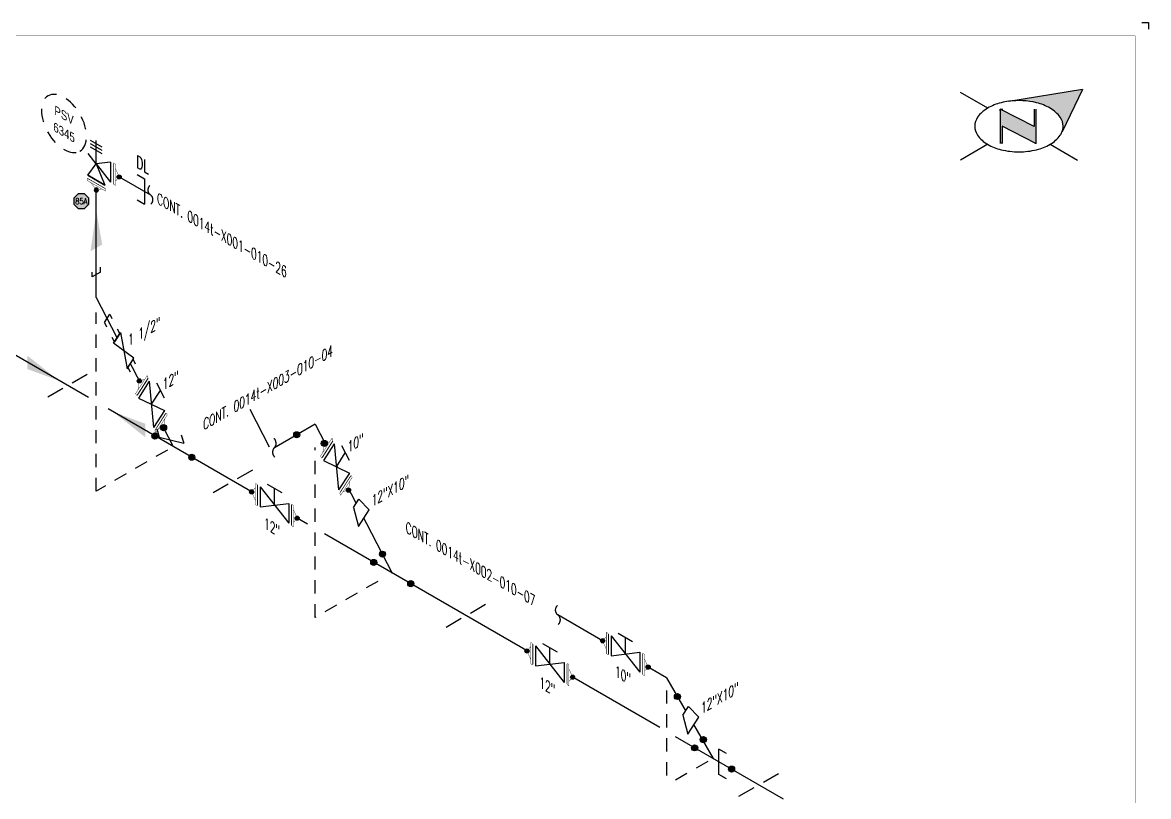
# Model space of a CAD drawing. Header units: inches. Extents: x 0.1 to 17.4, y 0.1 to 11.4.
# Drawn here: x 6.77 to 17.38, y 4.09 to 11.37 of the extents above; entities that cross this region are included whole.
import ezdxf
from ezdxf.enums import TextEntityAlignment as Align

# ---------------------------------------------------------------- set-up
doc = ezdxf.new("R2010")
doc.units = ezdxf.units.IN
doc.header["$MEASUREMENT"] = 0
doc.linetypes.add('HIDDEN2', pattern=[0.1875, 0.125, -0.0625])
for name, color, linetype in [('3', 1, 'Continuous'), ('BORDER', 3, 'Continuous'), ('COMP', 1, 'Continuous'), ('Continuation', 7, 'Continuous'), ('DL', 20, 'Continuous'), ('FITTINGS', 4, 'Continuous'), ('FLOW', 1, 'Continuous'), ('PART_PCML', 7, 'Continuous'), ('PIPE-ANNO', 150, 'HIDDEN2'), ('TEXT', 7, 'Continuous'), ('UNAS.PIPE', 251, 'Continuous'), ('WELD POINTS', 41, 'Continuous'), ('Welds', 7, 'Continuous')]:
    doc.layers.add(name, color=color, linetype=linetype)
doc.layers.add('PIPE', color=7, linetype='Continuous', lineweight=30)
doc.styles.add('ISO330', font='romand.shx', dxfattribs={"width": 0.85, "height": 0.05})
doc.styles.add('PART_Standard', font='romans', dxfattribs={"width": 0.8, "height": 0.09})
doc.styles.add('Richmond', font='arial.ttf')
doc.styles.add('SIMPLEX', font='ROMANS')
doc.styles.get("Standard").update_dxf_attribs({"font": 'arial.ttf'})
doc.dimstyles.new('Richmond', dxfattribs={"dimtxt": 0.18, "dimasz": 0.18, "dimexe": 0.18, "dimexo": 0.0625, "dimgap": 0.09, "dimtad": 0, "dimtih": 1, "dimtoh": 1, "dimdec": 4, "dimzin": 0, "dimdsep": 46, "dimtxsty": 'Richmond', "dimcen": 0.09, "dimadec": 0, "dimazin": 0, "dimtfac": 1, "dimtdec": 4, "dimtofl": 0, "dimtmove": 0, "dimatfit": 3, "dimfxl": 1, "dimtolj": 1, "dimtzin": 0, "dimarcsym": 0})

# ---------------------------------------------------------------- blocks, each defined once
blk = doc.blocks.new('north2')
at = {"layer": 'BORDER'}
for points in [[(-0.706, -0.767, -0.156851), (-0.679, -0.851, -0.095667), (-0.689, -0.905), (-0.495, -0.504), (-1.19, -0.617, -0.092194), (-0.928, -0.631, -0.072341), (-0.801, -0.681, -0.106617)], [(-0.938, -1.011), (-0.936, -1.009), (-0.936, -0.691), (-0.952, -0.691), (-0.952, -0.853), (-1.27, -0.691), (-1.27, -0.707), (-1.27, -1.012), (-1.254, -1.012), (-1.254, -0.849)]]:
    blk.add_hatch(color=7, dxfattribs=at).paths.add_polyline_path(points)
at = {"layer": 'BORDER', "color": 7}
for p, q in [((-0.495, -0.504), (-1.19, -0.617)), ((-0.495, -0.504), (-0.689, -0.905)), ((-1.389, -0.681), (-1.646, -0.533)), ((-1.27, -0.691), (-1.27, -1.012)), ((-0.952, -0.853), (-1.27, -0.691)), ((-1.27, -0.707), (-1.27, -0.691)), ((-1.262, -0.691), (-1.246, -0.691)), ((-0.952, -0.691), (-0.952, -0.853)), ((-0.936, -0.691), (-0.936, -1.012)), ((-0.936, -1.012), (-1.254, -0.849)), ((-1.254, -0.849), (-1.254, -1.012)), ((-1.389, -1.021), (-1.646, -1.169)), ((-1.26, -1.011), (-1.262, -1.009)), ((-0.928, -1.012), (-0.944, -1.012)), ((-0.801, -1.021), (-0.544, -1.169))]:
    blk.add_line(p, q, dxfattribs=at)
for centre, radius, start, end in [((-1.152, -1.093), 0.476, 103.4495, 120), ((-1.095, -1.329), 0.719, 97.6203, 103.4495), ((-1.095, -1.329), 0.719, 76.5505, 97.6203), ((-1.039, -1.093), 0.476, 60, 76.5505), ((-1.238, -0.944), 0.304, 120, 144.3429), ((-0.953, -0.944), 0.304, 35.6571, 60), ((-1.367, -0.851), 0.144, 144.3429, 180), ((-0.823, -0.851), 0.144, 360, 35.6571), ((-1.367, -0.851), 0.144, 180, 215.6571), ((-1.238, -0.758), 0.304, 215.6571, 240), ((-0.953, -0.758), 0.304, 300, 324.3429), ((-0.823, -0.851), 0.144, 324.3429, 337.5547), ((-0.823, -0.851), 0.144, 337.5796, 360), ((-1.152, -0.609), 0.476, 240, 256.5505), ((-1.039, -0.609), 0.476, 283.4495, 300), ((-1.095, -0.373), 0.719, 256.5505, 270), ((-1.095, -0.373), 0.719, 270, 283.4495)]:
    blk.add_arc(centre, radius, start, end, dxfattribs=at)
blk = doc.blocks.new('A$C6804a2e5')
blk.add_blockref('north2', (0, 0))
blk = doc.blocks.new('A$C860dd1f6')
at = {"layer": 'PIPE'}
blk.add_blockref('A$C6804a2e5', (0, 0), dxfattribs=at)
blk = doc.blocks.new('Border')
at = {"layer": 'BORDER', "const_width": 0.005}
blk.add_lwpolyline([(0.25, 0.25), (17.25, 0.25), (17.25, 11.25), (0.25, 11.25)], close=True, dxfattribs=at)
blk = doc.blocks.new('3_VALVE_FLANGE_GATE_30')
at = {"color": 0, "linetype": 'ByBlock', "lineweight": -2}
blk.add_wipeout([(-0.162, -0.187), (-0.135, -0.172), (0, 0), (0.135, -0.016), (0.162, 0), (0.162, 0.187), (0.135, 0.172), (0, 0), (-0.135, 0.016), (-0.162, 0)], dxfattribs=at)
for p, q in [((0.135, 0.172), (-0.135, -0.172)), ((0.068, 0.195), (-0.068, 0.117)), ((0, 0), (0, 0.156)), ((0.135, 0.172), (0.135, -0.016)), ((0.162, 0.187), (0.162, 0)), ((-0.162, 0), (-0.162, -0.187)), ((-0.135, 0.016), (-0.135, -0.172)), ((0.135, -0.016), (-0.135, 0.016))]:
    blk.add_line(p, q, dxfattribs=at)
blk = doc.blocks.new('AM9A04')
at = {"linetype": 'Continuous', "const_width": 0.01}
blk.add_lwpolyline([(0, -0.289), (0, 0.289), (-0.05, 0.318), (-0.05, -0.26)], close=True, dxfattribs=at)
at = {"const_width": 0.01}
blk.add_lwpolyline([(-0.05, -0.144), (-0.15, 0.087), (-0.05, 0.202)], dxfattribs=at)
blk = doc.blocks.new('A09')
at = {"layer": 'Welds'}
h = blk.add_hatch(color=256, dxfattribs=at)
h.dxf.hatch_style = 1
h.paths.add_polyline_path([(-0.03, 0, 1), (0.03, 0, 1)])
blk.add_circle((0, 0), 0.03, dxfattribs=at)
blk = doc.blocks.new('*U82')
blk.add_wipeout([(0.052, -0.03), (0.017, -0.07), (0.017, -0.11), (0, -0.1), (0, 0.1), (0.017, 0.09), (0.017, 0.05)]).dxf.layer = 'COMP'
at = {"layer": '3', "xscale": 0.65, "yscale": 0.65, "zscale": 0.65}
blk.add_blockref('A09', (0.052, -0.03), dxfattribs=at)
at = {"layer": 'COMP', "xscale": 0.3466300616258731, "yscale": 0.3466300616258731, "zscale": 0.3466300616258731, "rotation": 180}
blk.add_blockref('AM9A04', (0, 0), dxfattribs=at)
blk = doc.blocks.new('2_WELD_SINGLE_00')
at = {"linetype": 'ByBlock', "lineweight": -2}
h = blk.add_hatch(color=0, dxfattribs=at)
edge = h.paths.add_edge_path()
edge.add_arc((0, 0), 0.0286, 0, 360)
at = {"color": 0, "linetype": 'ByBlock', "lineweight": -2}
blk.add_circle((0, 0), 0.0286, dxfattribs=at)
blk = doc.blocks.new('*U84')
at = {"layer": 'WELD POINTS'}
for p, rotation in [((-0.092, 0.178), 207.3346421035904), ((-0.174, 0.1), 59.99999999999959), ((0.174, -0.1), 150)]:
    blk.add_blockref('2_WELD_SINGLE_00', p, dxfattribs=dict(at, rotation=rotation))
blk = doc.blocks.new('1_Text_30')
at = {"layer": 'TEXT', "style": 'PART_Standard', "oblique": 30, "width": 0.8}
blk.add_attdef('TEXT', (0, 0), '', height=0.09, rotation=30, dxfattribs=at)
blk = doc.blocks.new('2_SOCKET_SINGLE_30')
at = {"color": 0, "linetype": 'ByBlock', "lineweight": -2}
for p, q in [((0, 0.063), (0.054, 0.094)), ((0, 0.063), (0, -0.063)), ((0, -0.063), (0.054, -0.031))]:
    blk.add_line(p, q, dxfattribs=at)
blk = doc.blocks.new('3_VALVE_FLANGE_PSV_330')
at = {"color": 0, "linetype": 'ByBlock', "lineweight": -2}
for p, q in [((0.054, 0.156), (-0.054, 0.219)), ((0.054, 0.125), (-0.054, 0.187)), ((0.054, 0.094), (-0.054, 0.156))]:
    blk.add_line(p, q, dxfattribs=at)
for points in [[(0.135, -0.172), (0.162, -0.188), (0.162, 0), (0.135, 0.016)], [(0.081, -0.203), (0.081, -0.234), (-0.081, -0.141), (-0.081, -0.109)]]:
    blk.add_wipeout(points, dxfattribs=at)
blk.add_wipeout([(0.135, 0.016), (0, 0), (-0.081, -0.109), (0.081, -0.203), (0, 0), (0.135, -0.172)], dxfattribs=at)
for p, q in [((0, 0), (0, 0.219)), ((0.135, 0.016), (0, 0)), ((0.135, 0.016), (0.135, -0.172)), ((0.135, 0.016), (0.135, -0.172)), ((-0.081, -0.109), (0, 0)), ((0, 0), (0.135, -0.172)), ((0, 0), (0.081, -0.203)), ((0.162, 0), (0.162, -0.188)), ((0.081, -0.203), (-0.081, -0.109)), ((-0.081, -0.109), (0.081, -0.203)), ((-0.081, -0.141), (0.081, -0.234))]:
    blk.add_line(p, q, dxfattribs=at)
blk = doc.blocks.new('1_ID-BUBBLE_INSTRUMENT_330')
at = {"color": 0, "linetype": 'ByBlock', "lineweight": -2, "extrusion": (0, 0, -1)}
blk.add_ellipse((0, 0), major_axis=(0.15, -0.26), ratio=0.57735, dxfattribs=at)
at = {"color": 0, "linetype": 'ByBlock', "lineweight": -2, "oblique": 330}
for tag, p in [('INST.TYPE', (0.019, 0.067)), ('NUM', (0.019, -0.094))]:
    blk.add_attdef(tag, text='', height=0.075, rotation=330, dxfattribs=at).set_placement(p, align=Align.MIDDLE_CENTER)
blk = doc.blocks.new('1_BREAK-PIPE_PIPE_00')
at = {"color": 0, "linetype": 'ByBlock', "lineweight": -2}
for centre, major_axis in [((0.03, -0.092), (0, 0.101)), ((-0.03, 0.092), (0, -0.101))]:
    blk.add_ellipse(centre, major_axis=major_axis, ratio=0.711978, start_param=0.427466, end_param=3.141593, dxfattribs=at)
blk = doc.blocks.new('1_Tilde_00')
at = {"layer": 'PIPE-ANNO', "xscale": -0.5000000000000001, "yscale": 0.5, "zscale": 0.5}
blk.add_blockref('1_BREAK-PIPE_PIPE_00', (0, 0), dxfattribs=at)
blk = doc.blocks.new('1_Cont_330')
at = {"layer": 'Continuation', "style": 'PART_Standard', "oblique": 330, "width": 0.8}
blk.add_attdef('CONT.', (0, 0), '', height=0.09, rotation=330, dxfattribs=at)
blk = doc.blocks.new('1_ARROW_FLOW_30')
at = {"color": 0, "linetype": 'ByBlock'}
blk.add_solid([(-0.15, -0.15), (0.15, 0.087), (-0.15, -0.023)], dxfattribs=at)
blk = doc.blocks.new('*U88')
at = {"layer": 'WELD POINTS'}
for p, rotation in [((-0.174, -0.1), 30.00000000000007), ((0.085, -0.182), 25.17231344945006)]:
    blk.add_blockref('2_WELD_SINGLE_00', p, dxfattribs=dict(at, rotation=rotation))
blk = doc.blocks.new('1_Tilde_30')
at = {"layer": 'PIPE-ANNO', "xscale": -0.5000000000000001, "yscale": 0.5000000000000001, "zscale": 0.5000000000000001, "rotation": 114.4010914305396}
blk.add_blockref('1_BREAK-PIPE_PIPE_00', (0, 0), dxfattribs=at)
blk = doc.blocks.new('1_Cont_30')
at = {"layer": 'Continuation', "style": 'PART_Standard', "oblique": 30, "width": 0.8}
blk.add_attdef('CONT', (0, 0), '', height=0.09, rotation=30, dxfattribs=at)
blk = doc.blocks.new('2_REDUCER_THREAD_CONCENTRIC_30')
at = {"color": 0, "linetype": 'ByBlock', "lineweight": -2}
blk.add_wipeout([(0.068, 0.086), (-0.068, 0.055), (-0.068, -0.133), (0.068, -0.008)], dxfattribs=at)
for p, q in [((0.068, 0.086), (-0.068, 0.055)), ((-0.068, -0.133), (-0.068, 0.055)), ((0.068, -0.008), (0.068, 0.086)), ((0.068, -0.008), (-0.068, -0.133))]:
    blk.add_line(p, q, dxfattribs=at)
blk = doc.blocks.new('1_Text_330')
at = {"layer": 'TEXT', "style": 'PART_Standard', "oblique": 330, "width": 0.8}
blk.add_attdef('3/4"', (0, 0), '', height=0.09, rotation=330, dxfattribs=at)
blk = doc.blocks.new('4_SUPPORT_I-BEAM_30')
at = {"color": 0, "linetype": 'ByBlock', "lineweight": -2}
for p, q in [((-0.044, 0.025), (-0.186, 0.107)), ((0.186, -0.107), (0.044, -0.025))]:
    blk.add_line(p, q, dxfattribs=at)
blk = doc.blocks.new('*U93')
at = {"layer": 'WELD POINTS'}
for p, rotation in [((-0.092, 0.178), 207.3346421035904), ((-0.174, 0.1), 59.99999999999959), ((0.174, -0.1), 150)]:
    blk.add_blockref('2_WELD_SINGLE_00', p, dxfattribs=dict(at, rotation=rotation))
blk = doc.blocks.new('DL_330')
at = {"layer": 'DL', "style": 'ISO330', "oblique": 330, "width": 0.85}
blk.add_text('DL', height=0.1, rotation=330, dxfattribs=at).set_placement((0, 0))
blk = doc.blocks.new('PART_PCML')
blk.add_hatch(color=0).paths.add_polyline_path([(-0.07, -0.029), (-0.029, -0.07), (0.029, -0.07), (0.07, -0.029), (0.07, 0.029), (0.029, 0.07), (-0.029, 0.07), (-0.07, 0.029)])
at = {"color": 7, "const_width": 0.009}
blk.add_lwpolyline([(-0.07, 0.029), (-0.029, 0.07), (0.029, 0.07), (0.07, 0.029), (0.07, -0.029), (0.029, -0.07), (-0.029, -0.07), (-0.07, -0.029), (-0.07, 0.029), (-0.029, 0.07)], dxfattribs=at)
at = {"color": 18, "true_color": 0x000000}
blk.add_lwpolyline([(-0.029, 0.07), (-0.07, 0.029), (-0.07, -0.029), (-0.029, -0.07), (0.029, -0.07), (0.07, -0.029), (0.07, 0.029), (0.029, 0.07)], close=True, dxfattribs=at)
at = {"color": 7, "true_color": 0xffffff, "style": 'SIMPLEX', "width": 0.8, "flags": 1}
for tag, p in [('CIRCUIT', (-0.094, 0.089)), ('DM', (-0.053, -0.133)), ('TYPE', (-0.075, -0.204))]:
    blk.add_attdef(tag, p, '', height=0.0586, dxfattribs=at)
at = {"color": 7, "true_color": 0xffffff, "style": 'SIMPLEX', "width": 0.8}
blk.add_attdef('DMDISP', text='', height=0.0586, dxfattribs=at).set_placement((0, 0), align=Align.MIDDLE_CENTER)
blk = doc.blocks.new('*U94')
at = {"color": 20, "linetype": 'ByBlock', "ltscale": 0.7}
blk.add_line((0.054, -0.15), (0.054, 0.087), dxfattribs=at)
for points in [[(0.126, 0.046), (0.054, 0.087)], [(0.126, -0.191), (0.054, -0.15)]]:
    blk.add_leader(points, dimstyle='Richmond', override={"dimasz": 0.04, "dimgap": 0.09, "dimtad": 0}, dxfattribs=at)

msp = doc.modelspace()

# ---------------------------------------------------------------- linework, layer by layer
for p, q in [((17.312, 11.375), (17.375, 11.375)), ((17.375, 11.375), (17.375, 11.312))]:
    msp.add_line(p, q)
at = {"layer": 'PIPE'}
for p, q in [((7.469, 8.786), (7.469, 9.799)), ((7.394, 7.846), (5.1, 9.17)), ((7.469, 8.786), (8.194, 7.384)), ((9.457, 6.655), (7.581, 7.738)), ((9.53, 7.596), (9.356, 7.495)), ((9.53, 7.596), (10.255, 6.194)), ((12.775, 4.739), (9.616, 6.563)), ((12.838, 5.208), (12.465, 5.424)), ((12.838, 5.208), (13.276, 4.449)), ((13.939, 4.067), (12.923, 4.653)), ((13.085, 4.527), (13.117, 4.575))]:
    msp.add_line(p, q, dxfattribs=at)
at = {"layer": 'PIPE-ANNO'}
for p, q in [((7.469, 6.965), (7.469, 8.646)), ((8.139, 7.352), (7.469, 6.965)), ((9.53, 5.776), (9.53, 7.377)), ((10.119, 6.116), (9.53, 5.776)), ((12.838, 5.09), (12.838, 4.197)), ((13.225, 4.42), (12.838, 4.197))]:
    msp.add_line(p, q, dxfattribs=at)
at = {"layer": 'UNAS.PIPE'}
for p, q in [((9.099, 7.378), (8.917, 7.732)), ((9.356, 7.495), (9.145, 7.373))]:
    msp.add_line(p, q, dxfattribs=at)

# ---------------------------------------------------------------- block references
msp.add_blockref('1_Tilde_00', (7.978, 9.753))
at = {"layer": 'BORDER'}
for name, p in [('Border', (0, 0)), ('A$C860dd1f6', (17.25, 11.25))]:
    msp.add_blockref(name, p, dxfattribs=at)
at = {"layer": 'Continuation'}
for name, p, values in [('1_Cont_330', (8.041, 9.674), {'CONT.': 'CONT. 0014t-X001-010-26'}), ('1_Cont_30', (8.475, 7.536), {'CONT': 'CONT. 0014t-X003-010-04'}), ('1_Cont_330', (10.381, 6.579), {'CONT.': 'CONT. 0014t-X002-010-07'})]:
    msp.add_blockref(name, p, dxfattribs=at).add_auto_attribs(values)
at = {"layer": 'DL'}
for name, p in [('DL_330', (7.844, 10.016)), ('*U94', (13.276, 4.449))]:
    msp.add_blockref(name, p, dxfattribs=at)
at = {"layer": 'DL', "rotation": 180}
msp.add_blockref('*U94', (7.978, 9.753), dxfattribs=at)
at = {"layer": 'FITTINGS', "yscale": 0.7320126629850954, "zscale": 0.7320126629850954}
for p, xscale, rotation in [((7.469, 9.004), -0.7320126629850955, 300.0000000000008), ((7.57, 8.592), -0.7320126629850954, 147.3346421035916)]:
    msp.add_blockref('2_SOCKET_SINGLE_30', p, dxfattribs=dict(at, xscale=xscale, rotation=rotation))
at = {"layer": 'FITTINGS', "xscale": -1}
for p in [(7.197, 7.959), (10.948, 5.793), (13.705, 4.202)]:
    msp.add_blockref('4_SUPPORT_I-BEAM_30', p, dxfattribs=at)
at = {"layer": 'FLOW', "xscale": -1, "rotation": 299.9999999999999}
msp.add_blockref('1_ARROW_FLOW_30', (7.469, 9.427), dxfattribs=at)
at = {"layer": 'FLOW', "yscale": -1}
msp.add_blockref('1_ARROW_FLOW_30', (6.969, 8.091), dxfattribs=at)
at = {"layer": 'PIPE-ANNO', "xscale": -1, "rotation": 119.9999999999999}
msp.add_blockref('1_Tilde_30', (9.145, 7.373), dxfattribs=at)
at = {"layer": 'PIPE-ANNO'}
msp.add_blockref('1_Tilde_00', (11.814, 5.8), dxfattribs=at)
at = {"layer": 'WELD POINTS'}
for name, p in [('*U84', (10.255, 6.194)), ('2_WELD_SINGLE_00', (12.94, 5.032)), ('*U93', (13.276, 4.449))]:
    msp.add_blockref(name, p, dxfattribs=at)

# ---------------------------------------------------------------- next in the draw order: block references
at = {"layer": 'FITTINGS'}
msp.add_blockref('3_VALVE_FLANGE_PSV_330', (7.469, 10.046), dxfattribs=at)
at = {"layer": 'FITTINGS', "xscale": -1, "rotation": 327.3346421035896}
for p in [(7.988, 7.782), (9.729, 7.194)]:
    msp.add_blockref('3_VALVE_FLANGE_GATE_30', p, dxfattribs=at)
at = {"layer": 'FITTINGS', "xscale": -1}
for p in [(9.146, 6.834), (11.739, 5.337)]:
    msp.add_blockref('3_VALVE_FLANGE_GATE_30', p, dxfattribs=at)
at = {"layer": 'FITTINGS', "yscale": -1, "rotation": 147.334642103589}
msp.add_blockref('2_REDUCER_THREAD_CONCENTRIC_30', (13.054, 4.828), dxfattribs=at)
at = {"layer": 'UNAS.PIPE', "yscale": -1, "rotation": 180}
msp.add_blockref('3_VALVE_FLANGE_GATE_30', (12.45, 5.432), dxfattribs=at)

# ---------------------------------------------------------------- next in the draw order: linework, layer by layer
at = {"layer": 'PIPE-ANNO', "linetype": 'HIDDEN2'}
msp.add_line((7.469, 10.046), (7.349, 10.196), dxfattribs=at)

# ---------------------------------------------------------------- next in the draw order: block references
at = {"layer": 'COMP', "ltscale": 0.65, "xscale": -1, "rotation": 59.99999999999994}
msp.add_blockref('*U82', (7.469, 9.859), dxfattribs=at)
at = {"layer": 'COMP', "ltscale": 0.65}
for p, rotation in [((7.902, 7.949), 147.3346421035896), ((8.074, 7.616), 327.3346421035896), ((9.643, 7.361), 147.3346421035896), ((9.815, 7.028), 327.3346421035896), ((8.984, 6.928), 180), ((11.576, 5.431), 180)]:
    msp.add_blockref('*U82', p, dxfattribs=dict(at, rotation=rotation))
for p in [(9.308, 6.74), (12.612, 5.339), (11.901, 5.244)]:
    msp.add_blockref('*U82', p, dxfattribs=at)
at = {"layer": 'FLOW', "xscale": -1}
msp.add_blockref('1_ARROW_FLOW_30', (7.779, 7.623), dxfattribs=at)
at = {"layer": 'PIPE-ANNO', "linetype": 'HIDDEN2'}
msp.add_blockref('1_ID-BUBBLE_INSTRUMENT_330', (7.165, 10.425), dxfattribs=at).add_auto_attribs({'INST.TYPE': 'PSV', 'NUM': '6345'})
at = {"layer": 'TEXT'}
for name, p, values in [('1_Text_30', (8.095, 7.912), {'TEXT': '12"'}), ('1_Text_30', (9.836, 7.324), {'TEXT': '10"'}), ('1_Text_330', (9.049, 6.617), {'3/4"': '12"'}), ('1_Text_330', (11.641, 5.121), {'3/4"': '12"'}), ('1_Text_30', (13.163, 4.865), {'TEXT': '12"X10"'})]:
    msp.add_blockref(name, p, dxfattribs=at).add_auto_attribs(values)
ref = msp.add_blockref('1_Text_330', (12.352, 5.224), dxfattribs=at)
ref.add_attrib('3/4"', '10"', (12.352, 5.224), dxfattribs={"layer": 'UNAS.PIPE', "height": 0.09, "rotation": 330, "style": 'PART_Standard', "oblique": 330, "width": 0.8})

# ---------------------------------------------------------------- next in the draw order: wipeouts: each hides what was drawn before it
for points in [[(7.684, 9.922), (7.649, 9.882), (7.649, 9.842), (7.632, 9.852), (7.632, 10.052), (7.649, 10.042), (7.649, 10.002)], [(12.236, 5.556), (12.27, 5.596), (12.27, 5.636), (12.288, 5.626), (12.288, 5.426), (12.27, 5.436), (12.27, 5.476)]]:
    msp.add_wipeout(points).dxf.layer = 'UNAS.PIPE'

# ---------------------------------------------------------------- next in the draw order: hatches: boundary and pattern name
at = {"layer": 'UNAS.PIPE'}
h = msp.add_hatch(color=256, dxfattribs=at)
h.dxf.hatch_style = 1
h.paths.add_polyline_path([(7.703, 9.922, 1), (7.664, 9.922, 1)])
h = msp.add_hatch(color=256, dxfattribs=at)
h.dxf.hatch_style = 1
h.paths.add_polyline_path([(12.255, 5.556, 1), (12.216, 5.556, 1)])

# ---------------------------------------------------------------- next in the draw order: linework, layer by layer
for p, q in [((7.684, 9.922), (7.978, 9.753)), ((12.236, 5.556), (11.814, 5.8))]:
    msp.add_line(p, q, dxfattribs=at)
for centre in [(7.684, 9.922), (12.236, 5.556)]:
    msp.add_circle(centre, 0.0195, dxfattribs=at)

# ---------------------------------------------------------------- next in the draw order: block references
at = {"layer": 'DL', "xscale": -1, "rotation": 255.9721633047004}
msp.add_blockref('*U94', (8.194, 7.384), dxfattribs=at)
at = {"layer": 'FITTINGS', "xscale": -1}
msp.add_blockref('4_SUPPORT_I-BEAM_30', (8.755, 7.06), dxfattribs=at)
at = {"layer": 'FITTINGS', "yscale": -1, "rotation": 147.334642103589}
msp.add_blockref('2_REDUCER_THREAD_CONCENTRIC_30', (9.952, 6.78), dxfattribs=at)
at = {"layer": 'PART_PCML', "color": 13}
msp.add_blockref('PART_PCML', (7.328, 9.694), dxfattribs=at).add_auto_attribs({'DMDISP': '85A'})
at = {"layer": 'UNAS.PIPE', "xscale": 0.3466300616258731, "yscale": 0.3466300616258731, "zscale": 0.3466300616258731, "rotation": 180}
msp.add_blockref('AM9A04', (7.632, 9.952), dxfattribs=at)
at = {"layer": 'UNAS.PIPE', "xscale": 0.3466300616258731, "yscale": 0.3466300616258731, "zscale": 0.3466300616258731}
msp.add_blockref('AM9A04', (12.288, 5.526), dxfattribs=at)
at = {"layer": 'WELD POINTS'}
for name, p in [('*U84', (8.194, 7.384)), ('*U88', (9.53, 7.596))]:
    msp.add_blockref(name, p, dxfattribs=at)

# ---------------------------------------------------------------- next in the draw order: wipeouts: each hides what was drawn before it
msp.add_wipeout([(7.822, 8.216), (7.758, 8.116), (7.727, 8.287), (7.632, 8.359), (7.696, 8.459), (7.727, 8.287)]).dxf.layer = 'FITTINGS'

# ---------------------------------------------------------------- next in the draw order: linework, layer by layer
at = {"layer": 'FITTINGS'}
msp.add_lwpolyline([(7.822, 8.216), (7.632, 8.359), (7.696, 8.459), (7.758, 8.116)], close=True, dxfattribs=at)

# ---------------------------------------------------------------- next in the draw order: block references
at = {"layer": 'FITTINGS', "xscale": -0.7320126629850954, "yscale": 0.7320126629850954, "zscale": 0.7320126629850954}
for p, rotation in [((7.664, 8.409), 327.3346421035915), ((7.79, 8.166), 147.3346421035916)]:
    msp.add_blockref('2_SOCKET_SINGLE_30', p, dxfattribs=dict(at, rotation=rotation))
at = {"layer": 'TEXT'}
for p, values in [((7.768, 8.329), {'TEXT': '1 1/2"'}), ((10.061, 6.817), {'TEXT': '12"X10"'})]:
    msp.add_blockref('1_Text_30', p, dxfattribs=at).add_auto_attribs(values)

doc.saveas('drawing.dxf')
